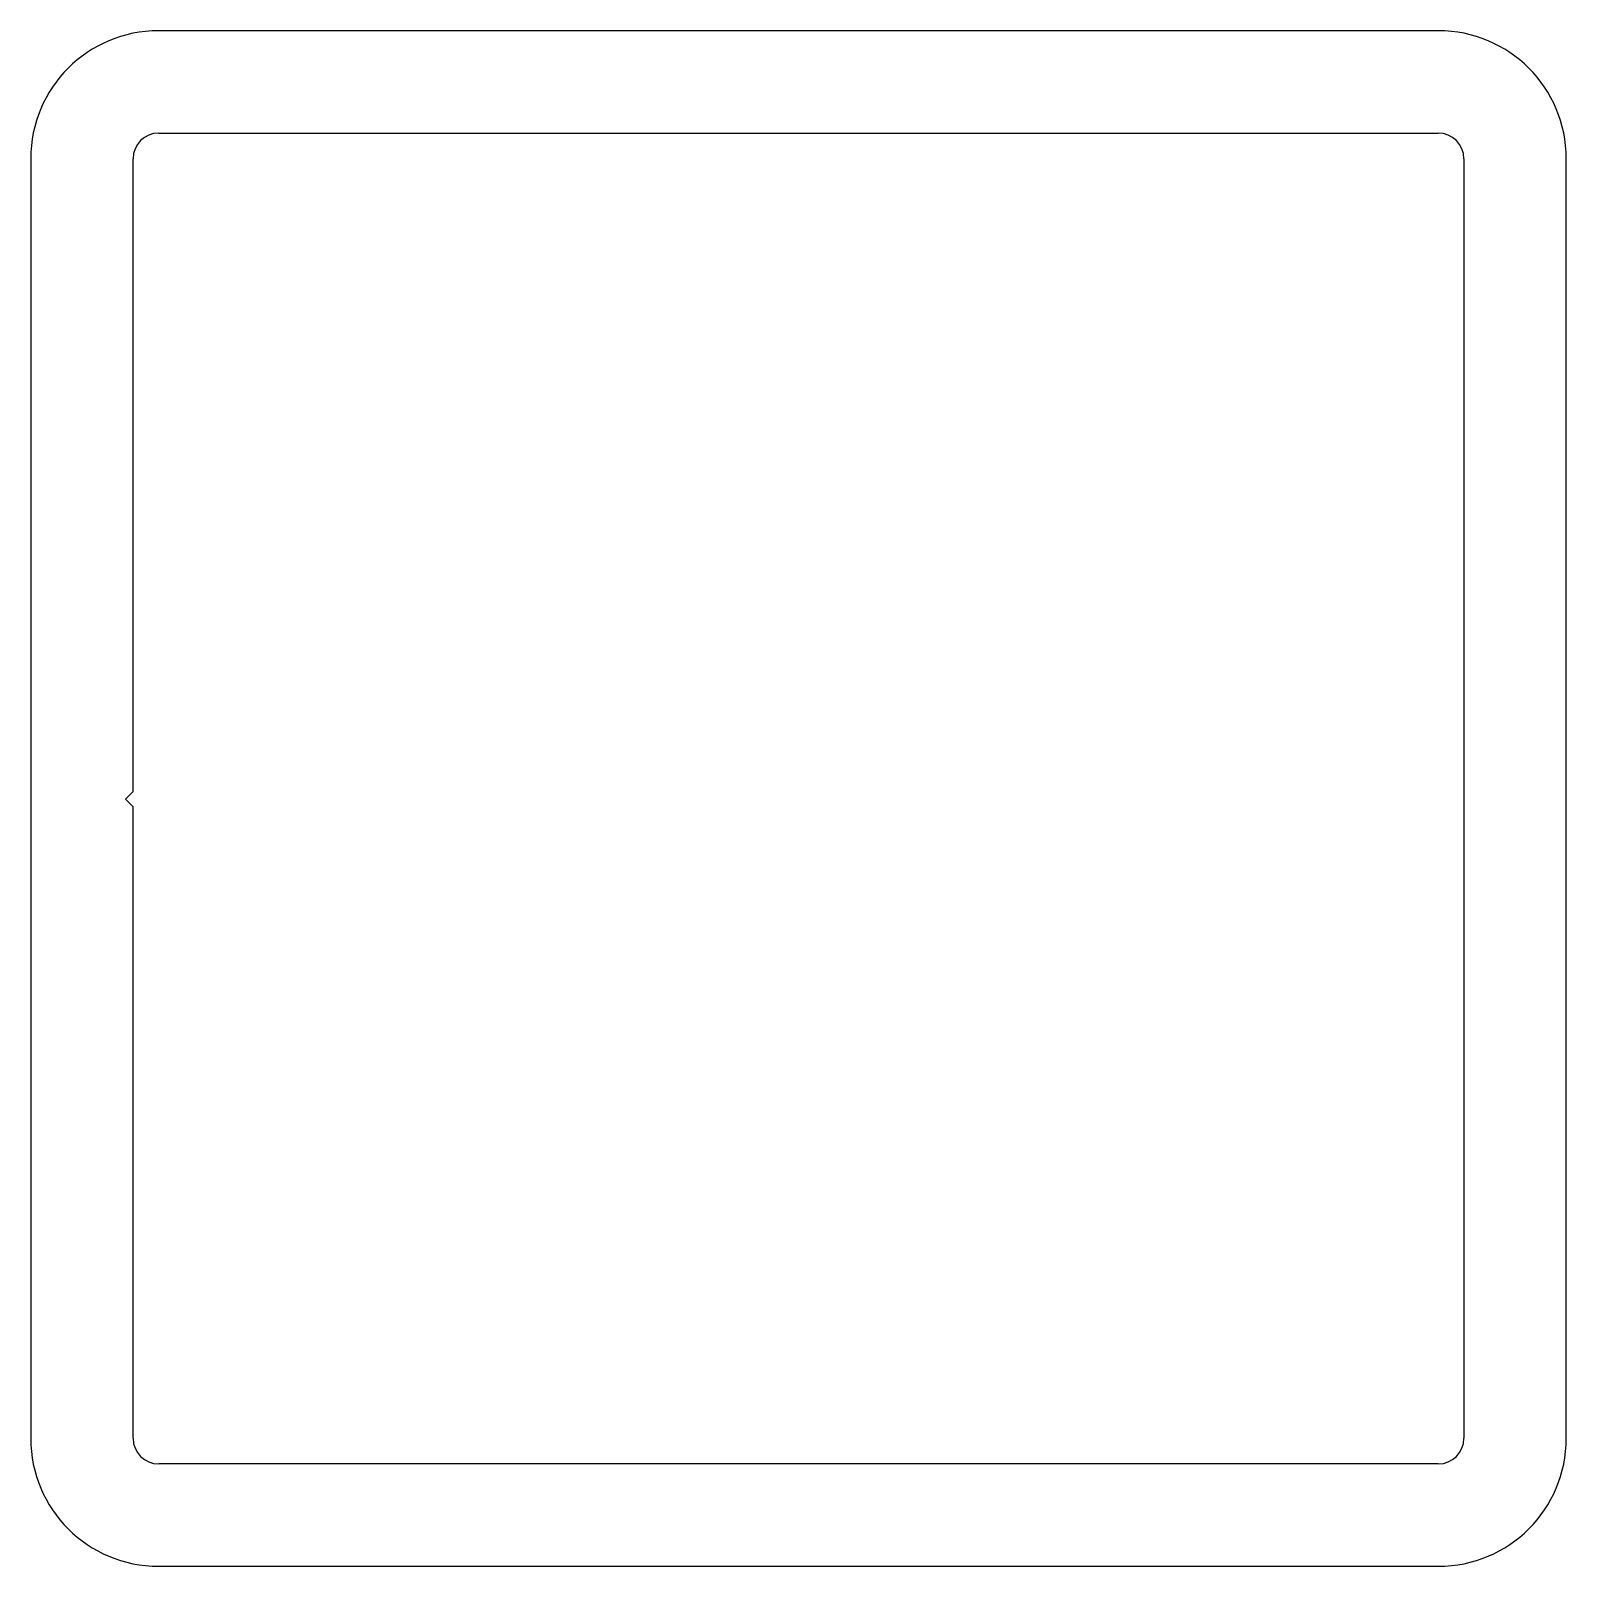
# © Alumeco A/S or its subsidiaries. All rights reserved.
# Model space of a CAD drawing. Extents: x 70 to 130, y -26.1 to 33.9.
import ezdxf

# ---------------------------------------------------------------- set-up
doc = ezdxf.new("R2010")
doc.units = 0
doc.header["$LTSCALE"] = 0.1
doc.layers.add('DIM', color=3, linetype='CONTINUOUS')

msp = doc.modelspace()

# ---------------------------------------------------------------- linework, layer by layer
at = {"layer": 'DIM', "color": 0}
for p, q in [((124.979, 33.918), (74.979, 33.918)), ((74.979, 29.918), (124.979, 29.918)), ((69.979, 28.918), (69.979, -21.082)), ((73.979, 4.197), (73.979, 28.918)), ((125.979, 28.918), (125.979, -21.082)), ((129.979, -21.082), (129.979, 28.918)), ((73.679, 3.897), (73.979, 4.197)), ((73.979, 3.597), (73.679, 3.897)), ((73.979, -21.082), (73.979, 3.597)), ((124.979, -22.082), (74.979, -22.082)), ((74.979, -26.082), (124.979, -26.082))]:
    msp.add_line(p, q, dxfattribs=at)
for centre, radius, start, end in [((74.979, 28.918), 5, 90, 180), ((124.979, 28.918), 5, 0, 90), ((74.979, 28.918), 1, 90, 180), ((124.979, 28.918), 1, 0, 90), ((74.979, -21.082), 5, 180, 270), ((74.979, -21.082), 1, 180, 270), ((124.979, -21.082), 5, 270, 0), ((124.979, -21.082), 1, 270, 360)]:
    msp.add_arc(centre, radius, start, end, dxfattribs=at)

doc.saveas('drawing.dxf')
